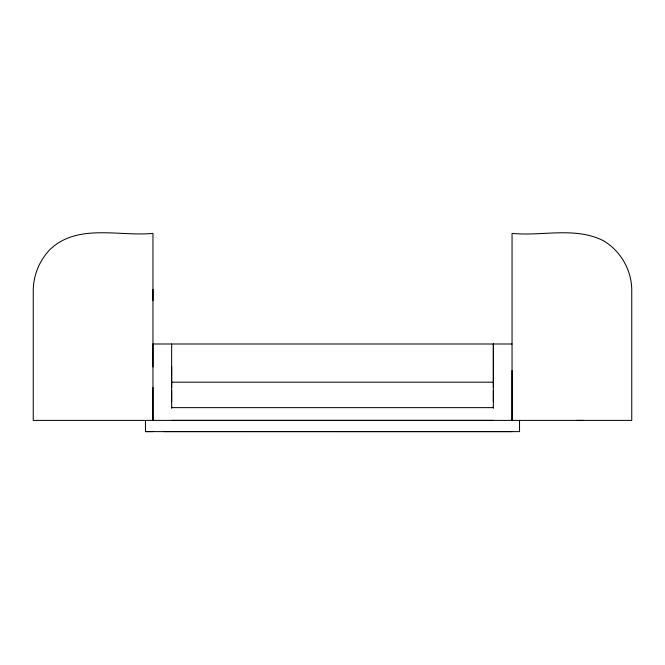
<?xml version="1.0" encoding="UTF-8"?>
<svg xmlns="http://www.w3.org/2000/svg" width="665" height="665" viewBox="0 0 665 665"><rect width="100%" height="100%" fill="white"/><g stroke="black" fill="none" stroke-linecap="round" stroke-linejoin="round"><path stroke-width="1" d="M519.531 420.396L519.531 431.618L145.469 431.61L145.469 420.396M152.95 387.554L152.95 420.396L152.95 233.382C119.052 236.707 77.19 222.983 49.684 249.816C39.518 260.589 33.674 274.687 33.25 289.491L33.25 420.396L631.75 420.396L631.75 289.491C631.418 269.732 620.636 251.062 603.695 240.896C575.466 226.308 542.258 236.466 512.05 233.382L512.05 420.396L512.05 370.563M152.95 366.914L152.95 343.996L512.05 343.996M152.95 300.713L152.95 289.491M171.653 408.293L171.653 343.996M493.347 408.293L493.347 343.996L493.347 366.457M171.653 382.192L493.347 382.192M171.653 420.388L493.347 420.388M576.813 420.396L583.288 420.396M145.469 431.602L152.95 431.602M163.906 431.602L512.05 431.618M493.347 366.914L493.347 387.562M493.347 390.455L493.347 401.677M493.347 406.431L493.347 407.637L171.653 407.637L171.653 406.431M171.653 366.914L171.653 387.554M171.653 390.463L171.653 401.685"/></g></svg>
